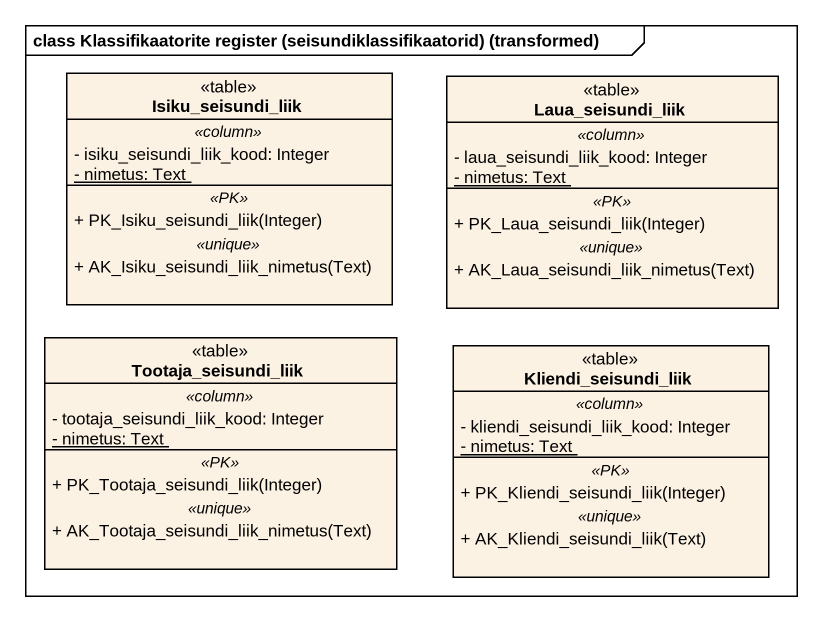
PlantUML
@startuml
mainframe class Klassifikaatorite register (seisundiklassifikaatorid) (transformed)
hide circle
hide empty members
skinparam classAttributeIconSize 0
class Isiku_seisundi_liik <<table>> {
  .. <<column>> ..
  - isiku_seisundi_liik_kood: Integer
  {static} - nimetus: Text
  .. <<PK>> ..
  + PK_Isiku_seisundi_liik(Integer)
  .. <<unique>> ..
  + AK_Isiku_seisundi_liik_nimetus(Text)
}
class Laua_seisundi_liik <<table>> {
  .. <<column>> ..
  - laua_seisundi_liik_kood: Integer
  {static} - nimetus: Text
  .. <<PK>> ..
  + PK_Laua_seisundi_liik(Integer)
  .. <<unique>> ..
  + AK_Laua_seisundi_liik_nimetus(Text)
}
class Tootaja_seisundi_liik <<table>> {
  .. <<column>> ..
  - tootaja_seisundi_liik_kood: Integer
  {static} - nimetus: Text
  .. <<PK>> ..
  + PK_Tootaja_seisundi_liik(Integer)
  .. <<unique>> ..
  + AK_Tootaja_seisundi_liik_nimetus(Text)
}
class Kliendi_seisundi_liik <<table>> {
  .. <<column>> ..
  - kliendi_seisundi_liik_kood: Integer
  {static} - nimetus: Text
  .. <<PK>> ..
  + PK_Kliendi_seisundi_liik(Integer)
  .. <<unique>> ..
  + AK_Kliendi_seisundi_liik(Text)
}
@enduml
